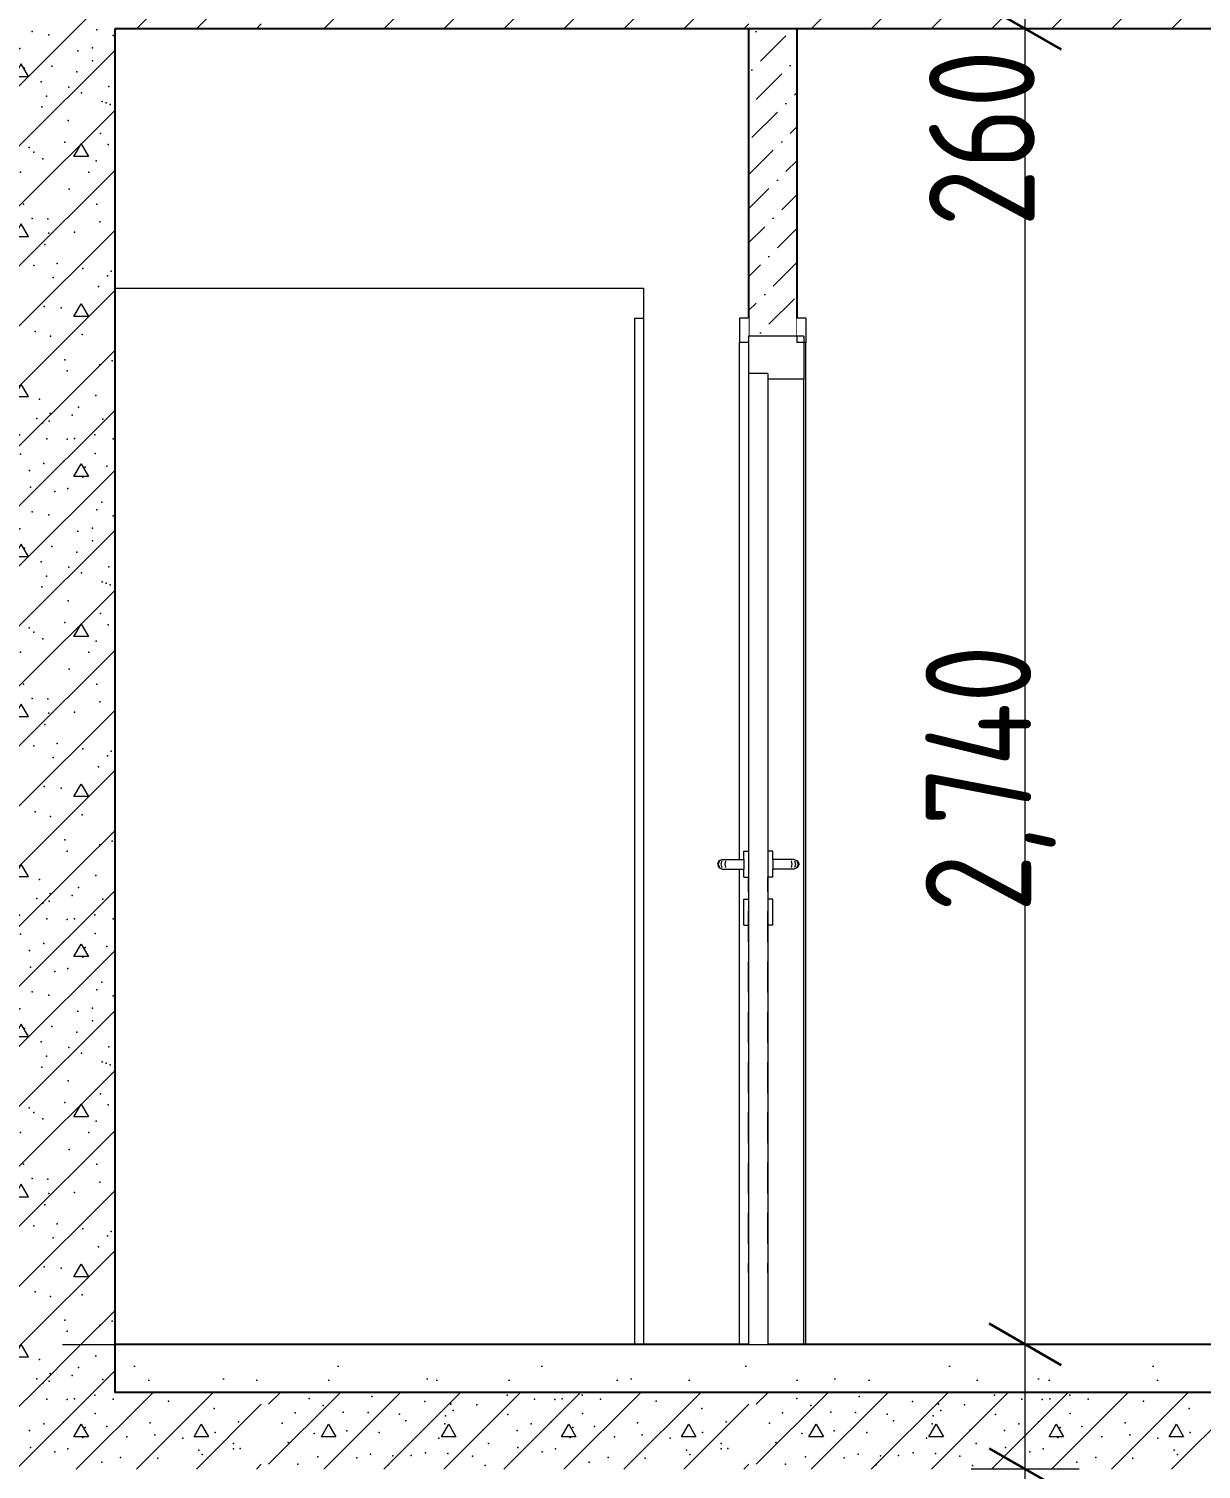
# Model space of a CAD drawing. Header units: millimetres. Extents: x 18162 to 7085488, y 72188 to 247925.
# Drawn here: x 3678250 to 3680691, y 106858 to 109858 of the extents above; entities that cross this region are included whole.
import ezdxf

# ---------------------------------------------------------------- set-up
doc = ezdxf.new("R2010")
doc.units = ezdxf.units.MM
doc.header["$MEASUREMENT"] = 0
doc.linetypes.add('Dot & Dashed', pattern=[670.277762, 317.5, -176.388889, 0, -176.388874])
doc.linetypes.add('Wipeout_Contour', pattern=[1000, 0, -1000])
doc.layers.add('Archicad Doors', color=7, linetype='Continuous')
doc.layers.add('Structural - Bearing', color=7, linetype='Continuous')
doc.styles.add('GENERATED_STYLE_3', font='', dxfattribs={"width": 0.8})
doc.styles.get('GENERATED_STYLE_3').set_extended_font_data('ISOCPEUR MON')
doc.dimstyles.new('GENERATED_STYLE__5', dxfattribs={"dimtxt": 220.000005, "dimasz": 114, "dimexe": 0.18, "dimexo": 150, "dimgap": 0, "dimtad": 1, "dimdec": 0, "dimzin": 0, "dimdsep": 46, "dimtxsty": 'GENERATED_STYLE_3', "dimblk": 'ARROWHEAD_2', "dimblk1": 'ARROWHEAD_2', "dimblk2": 'ARROWHEAD_2', "dimcen": 0.09, "dimclrd": 13, "dimclre": 13, "dimclrt": 13, "dimadec": 0, "dimazin": 0, "dimtfac": 1, "dimtdec": 4, "dimtmove": 0, "dimatfit": 3, "dimfxl": 1, "dimtolj": 1, "dimtzin": 0, "dimarcsym": 0})

# ---------------------------------------------------------------- blocks, each defined once
blk = doc.blocks.new('*X808', base_point=(3761974.7, 95118))
at = {"layer": 'Structural - Bearing', "color": 7, "linetype": 'Continuous', "lineweight": 9}
for p, q in [((3678229.1, 106862.8), (3678384.2, 107018)), ((3678229.1, 106987.8), (3678259.2, 107018)), ((3678349.2, 106858), (3678509.2, 107018)), ((3678474.2, 106858), (3678634.2, 107018)), ((3678749.5, 106993.2), (3678774.3, 107018)), ((3678749.5, 106868.2), (3678899.3, 107018)), ((3678864.3, 106858), (3679024.3, 107018)), ((3678989.3, 106858), (3679149.3, 107018)), ((3679114.3, 106858), (3679274.3, 107018)), ((3679239.3, 106858), (3679399.3, 107018)), ((3679364.3, 106858), (3679524.3, 107018)), ((3679489.3, 106858), (3679649.3, 107018)), ((3679764.7, 106993.2), (3679789.5, 107018)), ((3679764.7, 106868.2), (3679914.5, 107018)), ((3679879.5, 106858), (3680039.5, 107018)), ((3680004.5, 106858), (3680164.5, 107018)), ((3680129.5, 106858), (3680289.5, 107018)), ((3680254.5, 106858), (3680414.5, 107018)), ((3680379.5, 106858), (3680539.5, 107018)), ((3680504.5, 106858), (3680664.5, 107018)), ((3678599.2, 106858), (3678734.4, 106993.2)), ((3679614.3, 106858), (3679749.5, 106993.2)), ((3680629.5, 106858), (3680764.7, 106993.2)), ((3678344.3, 106925.5), (3678359.4, 106951.5)), ((3678359.4, 106951.5), (3678374.3, 106925.5)), ((3678594.3, 106925.5), (3678609.4, 106951.5)), ((3678609.4, 106951.5), (3678624.3, 106925.5)), ((3678859.4, 106925.5), (3678874.5, 106951.5)), ((3678874.5, 106951.5), (3678889.4, 106925.5)), ((3679109.4, 106925.5), (3679124.5, 106951.5)), ((3679124.5, 106951.5), (3679139.4, 106925.5)), ((3679359.4, 106925.5), (3679374.5, 106951.5)), ((3679374.5, 106951.5), (3679389.4, 106925.5)), ((3679609.4, 106925.5), (3679624.5, 106951.5)), ((3679624.5, 106951.5), (3679639.4, 106925.5)), ((3679874.5, 106925.5), (3679889.7, 106951.5)), ((3679889.7, 106951.5), (3679904.6, 106925.5)), ((3680124.5, 106925.5), (3680139.7, 106951.5)), ((3680139.7, 106951.5), (3680154.6, 106925.5)), ((3680374.5, 106925.5), (3680389.7, 106951.5)), ((3680389.7, 106951.5), (3680404.6, 106925.5)), ((3680624.5, 106925.5), (3680639.7, 106951.5)), ((3680639.7, 106951.5), (3680654.6, 106925.5)), ((3678374.3, 106925.5), (3678344.3, 106925.5)), ((3678624.3, 106925.5), (3678594.3, 106925.5)), ((3678889.4, 106925.5), (3678859.4, 106925.5)), ((3679139.4, 106925.5), (3679109.4, 106925.5)), ((3679389.4, 106925.5), (3679359.4, 106925.5)), ((3679639.4, 106925.5), (3679609.4, 106925.5)), ((3679904.6, 106925.5), (3679874.5, 106925.5)), ((3680154.6, 106925.5), (3680124.5, 106925.5)), ((3680404.6, 106925.5), (3680374.5, 106925.5)), ((3680654.6, 106925.5), (3680624.5, 106925.5)), ((3678724.2, 106858), (3678734.4, 106868.2)), ((3679739.3, 106858), (3679749.5, 106868.2))]:
    blk.add_line(p, q, dxfattribs=at)
for p in [(3678387.4, 107012.3), (3679246.2, 107012.2), (3679402.5, 107012.3), (3680261.3, 107012.2), (3680417.6, 107012.3), (3678287.9, 107004.1), (3678330.2, 107003), (3678345.6, 107004.5), (3678425.6, 107004.1), (3678541.1, 106999.9), (3678636.2, 106984.5), (3678834.2, 107005.4), (3678863.4, 106990.9), (3678964.3, 107009.2), (3679075, 106998.9), (3679129, 106993.7), (3679134.1, 106980.2), (3679183.1, 106992.2), (3679303, 107004.1), (3679345.3, 107003), (3679360.8, 107004.5), (3679440.8, 107004.1), (3679556.2, 106999.9), (3679651.3, 106984.5), (3679849.4, 107005.4), (3679878.5, 106990.9), (3679979.4, 107009.2), (3680090.2, 106998.9), (3680144.1, 106993.7), (3680149.2, 106980.2), (3680198.2, 106992.2), (3680318.1, 107004.1), (3680360.4, 107003), (3680375.9, 107004.5), (3680455.9, 107004.1), (3680571.4, 106999.9), (3680666.4, 106984.5), (3678281.4, 106952.6), (3678322.6, 106956.4), (3678388.1, 106973.8), (3678502.8, 106954.5), (3678687.1, 106956.4), (3678777.6, 106953.9), (3678804.6, 106975.3), (3678904.9, 106976.7), (3678956.6, 106976.4), (3679022.3, 106972.5), (3679035.2, 106959), (3679116.3, 106952.6), (3679118.2, 106969), (3679248, 106972.1), (3679296.5, 106952.6), (3679337.8, 106956.4), (3679403.2, 106973.8), (3679517.9, 106954.5), (3679702.2, 106956.4), (3679792.7, 106953.9), (3679819.7, 106975.3), (3679920, 106976.7), (3679971.8, 106976.4), (3680037.4, 106972.5), (3680050.4, 106959), (3680131.4, 106952.6), (3680133.3, 106969), (3680263.1, 106972.1), (3680311.7, 106952.6), (3680352.9, 106956.4), (3680418.3, 106973.8), (3680533, 106954.5), (3678251.8, 106938.4), (3678362.5, 106924.2), (3678367.7, 106944.8), (3678412.8, 106946.7), (3678454.5, 106925.5), (3678512.4, 106929.8), (3678570.7, 106922.5), (3678638.1, 106934.5), (3678844.5, 106932), (3678912.1, 106937.8), (3678979.7, 106934.5), (3679104.3, 106922.6), (3679195.4, 106939.1), (3679266.9, 106938.4), (3679377.7, 106924.2), (3679382.8, 106944.8), (3679428, 106946.7), (3679469.6, 106925.5), (3679527.5, 106929.8), (3679585.9, 106922.5), (3679653.2, 106934.5), (3679859.7, 106932), (3679927.3, 106937.8), (3679994.9, 106934.5), (3680119.4, 106922.6), (3680210.5, 106939.1), (3680282, 106938.4), (3680392.8, 106924.2), (3680397.9, 106944.8), (3680443.1, 106946.7), (3680484.7, 106925.5), (3680542.7, 106929.8), (3680601, 106922.5), (3680668.4, 106934.5), (3678253.5, 106903.3), (3678304.2, 106894.4), (3678331.8, 106900.5), (3678604.6, 106897.8), (3678676.3, 106911.8), (3678676.5, 106900.1), (3678690.3, 106901), (3678790.6, 106913.4), (3679076.3, 106892), (3679122.7, 106890.8), (3679207.7, 106911.4), (3679268.6, 106903.3), (3679319.3, 106894.4), (3679347, 106900.5), (3679619.7, 106897.8), (3679691.5, 106911.8), (3679691.6, 106900.1), (3679705.4, 106901), (3679805.7, 106913.4), (3680091.5, 106892), (3680137.8, 106890.8), (3680222.8, 106911.4), (3680283.8, 106903.3), (3680334.5, 106894.4), (3680362.1, 106900.5), (3680634.9, 106897.8), (3678402, 106872.4), (3678441.5, 106882.5), (3678518.7, 106880.9), (3678611.4, 106888.6), (3678810.6, 106868.6), (3678852.1, 106884), (3678933, 106881.4), (3678961.7, 106889.5), (3678999.2, 106867), (3679008.4, 106885.6), (3679046.3, 106886.5), (3679173.8, 106885.3), (3679200.4, 106865.8), (3679417.2, 106872.4), (3679456.6, 106882.5), (3679533.8, 106880.9), (3679626.6, 106888.6), (3679825.8, 106868.6), (3679867.2, 106884), (3679948.1, 106881.4), (3679976.8, 106889.5), (3680014.3, 106867), (3680023.6, 106885.6), (3680061.4, 106886.5), (3680188.9, 106885.3), (3680215.5, 106865.8), (3680432.3, 106872.4), (3680471.7, 106882.5), (3680549, 106880.9), (3680641.7, 106888.6)]:
    blk.add_point(p, dxfattribs=at)
blk = doc.blocks.new('*X820', base_point=(3761974.7, 95118))
at = {"layer": 'Structural - Bearing', "color": 7, "linetype": 'Continuous', "lineweight": 9}
for p, q in [((3678349.2, 109858), (3678509.2, 110018)), ((3678474.2, 109858), (3678634.2, 110018)), ((3678864.3, 109858), (3679024.3, 110018)), ((3678989.3, 109858), (3679149.3, 110018)), ((3679114.3, 109858), (3679274.3, 110018)), ((3679239.3, 109858), (3679399.3, 110018)), ((3679364.3, 109858), (3679524.3, 110018)), ((3679489.3, 109858), (3679649.3, 110018)), ((3679879.4, 109858), (3680039.4, 110018)), ((3680004.4, 109858), (3680164.4, 110018)), ((3680129.4, 109858), (3680289.4, 110018)), ((3680254.4, 109858), (3680414.4, 110018)), ((3680379.4, 109858), (3680539.4, 110018)), ((3680504.4, 109858), (3680664.4, 110018)), ((3678599.2, 109858), (3678734.4, 109993.2)), ((3679614.3, 109858), (3679749.5, 109993.2)), ((3680629.4, 109858), (3680764.7, 109993.2)), ((3678724.2, 109858), (3678734.4, 109868.2)), ((3679739.3, 109858), (3679749.5, 109868.2))]:
    blk.add_line(p, q, dxfattribs=at)
blk = doc.blocks.new('*X994', base_point=(3761974.7, 95118))
at = {"layer": 'Structural - Bearing', "color": 7, "linetype": 'Continuous', "lineweight": 9}
for p, q in [((3678229.1, 109737.9), (3678349.2, 109858)), ((3678229.1, 109612.9), (3678429.1, 109812.9)), ((3678234.4, 109784.9), (3678229.1, 109775.6)), ((3678249.5, 109758.9), (3678234.4, 109784.9)), ((3678229.1, 109758.9), (3678249.5, 109758.9)), ((3678229.1, 109487.9), (3678429.1, 109687.9)), ((3678344.3, 109592.2), (3678359.4, 109618.3)), ((3678374.3, 109592.2), (3678344.3, 109592.2)), ((3678359.4, 109618.3), (3678374.3, 109592.2)), ((3678229.1, 109362.9), (3678429.1, 109562.9)), ((3678234.4, 109451.6), (3678229.1, 109442.2)), ((3678249.5, 109425.6), (3678234.4, 109451.6)), ((3678229.1, 109237.9), (3678429.1, 109437.9)), ((3678229.1, 109425.6), (3678249.5, 109425.6)), ((3678234.4, 109118.2), (3678429.1, 109312.9)), ((3678344.3, 109258.9), (3678359.4, 109284.9)), ((3678359.4, 109284.9), (3678374.3, 109258.9)), ((3678374.3, 109258.9), (3678344.3, 109258.9)), ((3678359.4, 109118.2), (3678429.1, 109187.9)), ((3678229.1, 108987.9), (3678359.4, 109118.2)), ((3678229.1, 109112.9), (3678234.4, 109118.2)), ((3678234.4, 109118.2), (3678229.1, 109108.9)), ((3678249.5, 109092.2), (3678234.4, 109118.2)), ((3678229.1, 109092.2), (3678249.5, 109092.2)), ((3678229.1, 108862.9), (3678429.1, 109062.9)), ((3678229.1, 108737.9), (3678429.1, 108937.9)), ((3678344.3, 108925.6), (3678359.4, 108951.6)), ((3678359.4, 108951.6), (3678374.3, 108925.5)), ((3678374.3, 108925.5), (3678344.3, 108925.6)), ((3678229.1, 108612.9), (3678429.1, 108812.9)), ((3678234.4, 108784.9), (3678229.1, 108775.6)), ((3678249.5, 108758.9), (3678234.4, 108784.9)), ((3678229.1, 108758.9), (3678249.5, 108758.9)), ((3678229.1, 108487.9), (3678429.1, 108687.9)), ((3678344.3, 108592.2), (3678359.4, 108618.2)), ((3678359.4, 108618.2), (3678374.3, 108592.2)), ((3678374.3, 108592.2), (3678344.3, 108592.2)), ((3678229.1, 108362.9), (3678429.1, 108562.9)), ((3678234.4, 108451.6), (3678229.1, 108442.2)), ((3678249.5, 108425.6), (3678234.4, 108451.6)), ((3678229.1, 108237.9), (3678429.1, 108437.9)), ((3678229.1, 108425.5), (3678249.5, 108425.6)), ((3678234.4, 108118.2), (3678429.1, 108312.9)), ((3678344.3, 108258.9), (3678359.4, 108284.9)), ((3678359.4, 108284.9), (3678374.3, 108258.9)), ((3678374.3, 108258.9), (3678344.3, 108258.9)), ((3678359.4, 108118.2), (3678429.1, 108187.9)), ((3678229.1, 107987.9), (3678359.4, 108118.2)), ((3678229.1, 108112.9), (3678234.4, 108118.2)), ((3678234.4, 108118.2), (3678229.1, 108108.9)), ((3678229.1, 108092.2), (3678249.5, 108092.2)), ((3678249.5, 108092.2), (3678234.4, 108118.2)), ((3678229.1, 107862.9), (3678429.1, 108062.9)), ((3678344.3, 107925.6), (3678359.4, 107951.6)), ((3678359.4, 107951.6), (3678374.3, 107925.5)), ((3678229.1, 107737.9), (3678429.1, 107937.9)), ((3678374.3, 107925.5), (3678344.3, 107925.6)), ((3678229.1, 107612.9), (3678429.1, 107812.9)), ((3678234.4, 107784.9), (3678229.1, 107775.5)), ((3678249.5, 107758.9), (3678234.4, 107784.9)), ((3678229.1, 107758.9), (3678249.5, 107758.9)), ((3678229.1, 107487.9), (3678429.1, 107687.9)), ((3678344.3, 107592.2), (3678359.4, 107618.2)), ((3678359.4, 107618.2), (3678374.3, 107592.2)), ((3678374.3, 107592.2), (3678344.3, 107592.2)), ((3678229.1, 107362.9), (3678429.1, 107562.9)), ((3678234.4, 107451.6), (3678229.1, 107442.2)), ((3678229.1, 107237.9), (3678429.1, 107437.9)), ((3678249.5, 107425.5), (3678234.4, 107451.6)), ((3678229.1, 107425.5), (3678249.5, 107425.5)), ((3678234.4, 107118.2), (3678429.1, 107312.9)), ((3678344.3, 107258.9), (3678359.4, 107284.9)), ((3678359.4, 107284.9), (3678374.3, 107258.9)), ((3678374.3, 107258.9), (3678344.3, 107258.9)), ((3678359.4, 107118.2), (3678429.1, 107187.9)), ((3678229.1, 107112.8), (3678234.4, 107118.2)), ((3678234.4, 107118.2), (3678229.1, 107108.9)), ((3678249.5, 107092.2), (3678234.4, 107118.2)), ((3678259.2, 107018), (3678359.4, 107118.2)), ((3678229.1, 107092.2), (3678249.5, 107092.2)), ((3678384.2, 107018), (3678429.1, 107062.8))]:
    blk.add_line(p, q, dxfattribs=at)
for p in [(3678256.9, 109852.2), (3678292, 109845.6), (3678392, 109856.2), (3678426, 109843.9), (3678231.3, 109816.7), (3678352.5, 109811.8), (3678382.6, 109818.3), (3678241.5, 109776.2), (3678298.2, 109780.1), (3678383.1, 109791.6), (3678276.3, 109747.9), (3678350.3, 109768.2), (3678287.4, 109717.9), (3678333.6, 109736.7), (3678360, 109724.7), (3678416.6, 109737.6), (3678277.7, 109695.5), (3678402.8, 109706.4), (3678411, 109703.7), (3678419.8, 109700.2), (3678332.1, 109666.9), (3678325.2, 109621.7), (3678399.5, 109640.1), (3678251, 109610.5), (3678260.8, 109601.1), (3678415.2, 109616.7), (3678279.5, 109587.5), (3678390.5, 109582.7), (3678232.8, 109559.5), (3678375, 109559.6), (3678334.3, 109524.2), (3678239, 109493.1), (3678391.7, 109493), (3678257.5, 109463.2), (3678290, 109462.2), (3678398.2, 109456), (3678292, 109432.3), (3678345.6, 109434.4), (3678283.6, 109408.8), (3678260.7, 109364.8), (3678309.1, 109369.3), (3678362.6, 109358.7), (3678421.4, 109353.4), (3678300.8, 109340.1), (3678395.7, 109321.1), (3678413.8, 109343.7), (3678282.3, 109279.8), (3678317.8, 109276.8), (3678263.7, 109227.3), (3678295.2, 109217.6), (3678295.2, 109217.6), (3678361.1, 109221.1), (3678325.6, 109168.6), (3678330.2, 109145.4), (3678398.1, 109158.3), (3678423.5, 109166.3), (3678272.5, 109086.5), (3678389.6, 109094.2), (3678294.7, 109057.1), (3678340.6, 109053), (3678353.5, 109069.8), (3678266.8, 109046.3), (3678279.2, 109037), (3678292.6, 109041.1), (3678404.6, 109045), (3678231.1, 109012.2), (3678287.9, 109004.1), (3678330.2, 109003), (3678345.6, 109004.6), (3678387.4, 109012.3), (3678425.6, 109004.1), (3678232.8, 108972.1), (3678388.1, 108973.8), (3678251.8, 108938.4), (3678281.4, 108952.6), (3678322.6, 108956.5), (3678367.7, 108944.9), (3678412.8, 108946.8), (3678253.5, 108903.3), (3678331.8, 108900.5), (3678362.5, 108924.3), (3678304.2, 108894.4), (3678402, 108872.4), (3678256.9, 108852.2), (3678292, 108845.6), (3678392, 108856.2), (3678426, 108843.9), (3678231.3, 108816.7), (3678352.5, 108811.8), (3678382.6, 108818.2), (3678298.2, 108780), (3678383.1, 108791.6), (3678241.5, 108776.2), (3678350.3, 108768.1), (3678276.3, 108747.8), (3678333.6, 108736.7), (3678360, 108724.7), (3678416.6, 108737.5), (3678277.7, 108695.5), (3678287.4, 108717.9), (3678402.8, 108706.3), (3678411, 108703.7), (3678419.8, 108700.2), (3678332.1, 108666.9), (3678399.5, 108640.1), (3678251, 108610.5), (3678260.8, 108601), (3678325.2, 108621.6), (3678415.2, 108616.7), (3678279.5, 108587.5), (3678390.5, 108582.7), (3678232.8, 108559.5), (3678375, 108559.6), (3678334.3, 108524.2), (3678239, 108493.1), (3678391.7, 108493), (3678257.5, 108463.2), (3678290, 108462.2), (3678398.2, 108456), (3678292, 108432.3), (3678345.6, 108434.4), (3678283.6, 108408.8), (3678260.7, 108364.8), (3678309.1, 108369.3), (3678300.8, 108340.1), (3678362.6, 108358.6), (3678413.8, 108343.7), (3678421.4, 108353.3), (3678395.7, 108321), (3678282.3, 108279.8), (3678317.8, 108276.7), (3678263.7, 108227.3), (3678295.2, 108217.6), (3678295.2, 108217.6), (3678361.1, 108221.1), (3678325.6, 108168.6), (3678398.1, 108158.3), (3678423.5, 108166.3), (3678330.2, 108145.4), (3678389.6, 108094.2), (3678272.5, 108086.5), (3678353.5, 108069.8), (3678266.8, 108046.3), (3678279.2, 108037), (3678292.6, 108041.1), (3678294.7, 108057.1), (3678340.6, 108053), (3678404.6, 108045), (3678231.1, 108012.2), (3678287.9, 108004.1), (3678330.2, 108003), (3678345.6, 108004.6), (3678387.4, 108012.3), (3678425.6, 108004.1), (3678232.8, 107972.1), (3678388.1, 107973.8), (3678281.4, 107952.6), (3678322.6, 107956.4), (3678367.7, 107944.9), (3678412.8, 107946.8), (3678251.8, 107938.4), (3678362.5, 107924.3), (3678253.5, 107903.3), (3678304.2, 107894.4), (3678331.8, 107900.5), (3678256.9, 107852.1), (3678392, 107856.2), (3678402, 107872.4), (3678292, 107845.6), (3678426, 107843.9), (3678231.3, 107816.7), (3678352.5, 107811.8), (3678382.6, 107818.2), (3678383.1, 107791.6), (3678241.5, 107776.2), (3678298.2, 107780), (3678350.3, 107768.1), (3678276.3, 107747.8), (3678333.6, 107736.6), (3678416.6, 107737.5), (3678287.4, 107717.9), (3678360, 107724.7), (3678402.8, 107706.3), (3678411, 107703.7), (3678419.8, 107700.1), (3678277.7, 107695.5), (3678332.1, 107666.9), (3678399.5, 107640.1), (3678251, 107610.5), (3678325.2, 107621.6), (3678415.2, 107616.7), (3678260.8, 107601), (3678279.5, 107587.5), (3678390.5, 107582.7), (3678232.8, 107559.5), (3678375, 107559.6), (3678334.3, 107524.2), (3678239, 107493.1), (3678391.7, 107493), (3678257.5, 107463.2), (3678290, 107462.2), (3678292, 107432.3), (3678345.6, 107434.3), (3678398.2, 107456), (3678283.6, 107408.8), (3678260.7, 107364.8), (3678300.8, 107340.1), (3678309.1, 107369.3), (3678362.6, 107358.6), (3678413.8, 107343.7), (3678421.4, 107353.3), (3678395.7, 107321), (3678282.3, 107279.8), (3678317.8, 107276.7), (3678263.7, 107227.3), (3678361.1, 107221.1), (3678295.2, 107217.5), (3678295.2, 107217.5), (3678325.6, 107168.5), (3678423.5, 107166.2), (3678330.2, 107145.4), (3678398.1, 107158.3), (3678272.5, 107086.5), (3678389.6, 107094.2), (3678266.8, 107046.3), (3678292.6, 107041.1), (3678294.7, 107057.1), (3678340.6, 107053), (3678353.5, 107069.8), (3678404.6, 107044.9), (3678279.2, 107037)]:
    blk.add_point(p, dxfattribs=at)
blk = doc.blocks.new('*D1091', base_point=(3761974.7, 95118))
at = {"color": 12, "linetype": 'Continuous', "lineweight": 35}
for p, q in [((3680249.8, 106901.3), (3680399.8, 106814.7)), ((3680249.8, 104161.3), (3680399.8, 104074.7))]:
    blk.add_line(p, q, dxfattribs=at)
at = {"color": 13, "linetype": 'Continuous', "lineweight": 13}
for p, q in [((3680437.3, 106858), (3680212.3, 106858)), ((3680324.8, 104118), (3680324.8, 106858)), ((3680437.3, 104118), (3680212.3, 104118)), ((3680324.8, 103858), (3680324.8, 104118))]:
    blk.add_line(p, q, dxfattribs=at)
at = {"color": 13, "lineweight": 13, "char_height": 220, "attachment_point": 7, "rotation": 90, "style": 'GENERATED_STYLE_3'}
for s, insert in [('\\A1;{\\pql;\\fISOCPEUR MON|b0|i0|c0|p0;\\W0.800000;260}', (3680344.7, 106445.8)), ('\\A1;{\\pql;\\fISOCPEUR MON|b0|i0|c0|p0;\\W0.800000;2,740}', (3680388.6, 105018.2))]:
    blk.add_mtext(s, dxfattribs=dict(at, insert=insert))
blk = doc.blocks.new('ARROWHEAD_2')
at = {"color": 0, "linetype": 'Continuous', "lineweight": 0}
for p, q in [((-0.378, -0.655), (0.378, 0.655)), ((0, 0), (-1, 0))]:
    blk.add_line(p, q, dxfattribs=at)
blk = doc.blocks.new('*D1092', base_point=(3761974.7, 95118))
at = {"color": 12, "linetype": 'Continuous', "lineweight": 35}
for p, q in [((3680249.8, 107161.3), (3680399.8, 107074.7)), ((3680249.8, 106901.3), (3680399.8, 106814.7))]:
    blk.add_line(p, q, dxfattribs=at)
at = {"color": 13, "linetype": 'Continuous', "lineweight": 13}
blk.add_line((3680324.8, 106858), (3680324.8, 107118), dxfattribs=at)
blk = doc.blocks.new('*D1093', base_point=(3761974.7, 95118))
at = {"color": 12, "linetype": 'Continuous', "lineweight": 35}
for p, q in [((3680249.8, 109901.3), (3680399.8, 109814.7)), ((3680249.8, 107161.3), (3680399.8, 107074.7))]:
    blk.add_line(p, q, dxfattribs=at)
at = {"color": 13, "linetype": 'Continuous', "lineweight": 13}
for p, q in [((3680437.3, 109858), (3680212.3, 109858)), ((3680324.8, 107118), (3680324.8, 109858)), ((3680437.3, 107118), (3680212.3, 107118)), ((3680324.8, 106858), (3680324.8, 107118))]:
    blk.add_line(p, q, dxfattribs=at)
at = {"color": 13, "lineweight": 13, "char_height": 220, "attachment_point": 7, "rotation": 90, "style": 'GENERATED_STYLE_3'}
for s, insert in [('\\A1;{\\pql;\\fISOCPEUR MON|b0|i0|c0|p0;\\W0.800000;260}', (3680344.7, 109445.8)), ('\\A1;{\\pql;\\fISOCPEUR MON|b0|i0|c0|p0;\\W0.800000;2,740}', (3680388.6, 108018.2))]:
    blk.add_mtext(s, dxfattribs=dict(at, insert=insert))
blk = doc.blocks.new('*D1094', base_point=(3761974.7, 95118))
at = {"color": 12, "linetype": 'Continuous', "lineweight": 35}
for p, q in [((3680249.8, 110161.3), (3680399.8, 110074.7)), ((3680249.8, 109901.3), (3680399.8, 109814.7))]:
    blk.add_line(p, q, dxfattribs=at)
at = {"color": 13, "linetype": 'Continuous', "lineweight": 13}
blk.add_line((3680324.8, 109858), (3680324.8, 110118), dxfattribs=at)

msp = doc.modelspace()

# ---------------------------------------------------------------- hatches: boundary and pattern name
at = {"layer": 'Structural - Bearing', "linetype": 'Continuous', "lineweight": 9}
h = msp.add_hatch(dxfattribs=at)
h.set_pattern_fill('Dot___Dashed_0003', style=0, pattern_type=2)
h.set_pattern_definition([(45, (3761974.73, 95118.01), (-70.71068, 70.71068), [75, -25, 0, -25]), (45, (3761983.57, 95197.56), (-70.71068, 70.71068), [75, -25, 0, -25])])
h.paths.add_polyline_path([(3679749.1, 109218), (3679849.1, 109218), (3679849.1, 109858), (3679749.1, 109858)])
h = msp.add_hatch(dxfattribs=at)
h.set_pattern_fill('Lightweight_Concrete_0003', style=0, pattern_type=2)
h.set_pattern_definition([(0, (3761974.7, 95118), (0, 779.423), [48.75, -401.25]), (0, (3762199.7, 95507.7), (0, 779.423), [48.75, -401.25]), (60, (3761974.7, 95118), (-675, 389.7114), [48.75, -401.25]), (60, (3762424.7, 95118), (-675, 389.7114), [48.75, -401.25]), (120, (3762023.5, 95118), (675, 389.7114), [48.75, -401.25]), (120, (3762473.5, 95118), (675, 389.7114), [48.75, -401.25]), (0, (3761974.73, 95193), (0, 150), [0, -150, 0, -225]), (45, (3762049.73, 95193), (-106.06602, 106.06602), [0, -112.5, 0, -187.5])])
h.paths.add_polyline_path([(3683229.1, 107118), (3678429.1, 107118), (3678429.1, 107018), (3683229.1, 107018)])

# ---------------------------------------------------------------- linework, layer by layer
at = {"layer": 'Archicad Doors', "color": 7, "linetype": 'Continuous', "lineweight": 9}
for p, q in [((3678429.1, 109318), (3679530.4, 109318)), ((3679530.4, 109318), (3679530.4, 107118)), ((3679511.4, 109255), (3679511.4, 107118)), ((3679511.4, 109255), (3679530.4, 109255)), ((3679687, 108125.1), (3679684.1, 108118)), ((3679688.5, 108125.1), (3679685.8, 108118)), ((3679694.1, 108128), (3679687, 108125.1)), ((3679693.4, 108125.1), (3679691.2, 108118)), ((3679694.1, 108128), (3679695.2, 108128)), ((3679695.2, 108128), (3679698.4, 108128)), ((3679698.4, 108128), (3679703.3, 108128)), ((3679700.6, 108125.1), (3679699.4, 108118)), ((3679703.3, 108128), (3679709.1, 108128)), ((3679834.8, 108128), (3679829.1, 108128)), ((3679839.7, 108128), (3679834.8, 108128)), ((3679837.6, 108125.1), (3679838.7, 108118)), ((3679842.9, 108128), (3679839.7, 108128)), ((3679844.1, 108128), (3679842.9, 108128)), ((3679844.1, 108128), (3679851.1, 108125.1)), ((3679844.8, 108125.1), (3679846.9, 108118)), ((3679849.6, 108125.1), (3679852.3, 108118)), ((3679851.1, 108125.1), (3679854.1, 108118)), ((3679684.1, 108118), (3679687, 108110.9)), ((3679685.8, 108118), (3679688.5, 108110.9)), ((3679687, 108110.9), (3679694.1, 108108)), ((3679691.2, 108118), (3679693.4, 108110.9)), ((3679694.1, 108108), (3679695.2, 108108)), ((3679695.2, 108108), (3679698.4, 108108)), ((3679698.4, 108108), (3679703.3, 108108)), ((3679699.4, 108118), (3679700.6, 108110.9)), ((3679703.3, 108108), (3679709.1, 108108)), ((3679730.1, 107118), (3679730.1, 108108)), ((3679834.8, 108108), (3679829.1, 108108)), ((3679839.7, 108108), (3679834.8, 108108)), ((3679838.7, 108118), (3679837.6, 108110.9)), ((3679842.9, 108108), (3679839.7, 108108)), ((3679844.1, 108108), (3679842.9, 108108)), ((3679851.1, 108110.9), (3679844.1, 108108)), ((3679846.9, 108118), (3679844.8, 108110.9)), ((3679852.3, 108118), (3679849.6, 108110.9)), ((3679854.1, 108118), (3679851.1, 108110.9))]:
    msp.add_line(p, q, dxfattribs=at)
at = {"layer": 'Structural - Bearing', "color": 7, "linetype": 'Continuous', "lineweight": 25}
for p, q in [((3679749.1, 109858), (3678429.1, 109858)), ((3678429.1, 109858), (3678429.1, 107118)), ((3679849.1, 109858), (3679749.1, 109858)), ((3683229.1, 109858), (3679849.1, 109858)), ((3678429.1, 107118), (3678429.1, 107018)), ((3683229.1, 107018), (3678429.1, 107018))]:
    msp.add_line(p, q, dxfattribs=at)
at = {"layer": 'Structural - Bearing', "color": 7, "linetype": 'Continuous', "lineweight": 25, "flags": 128}
for points in [[(3679749.1, 109858), (3679749.1, 109255), (3679749.1, 109218)], [(3679849.1, 109858), (3679849.1, 109255), (3679849.1, 109218)], [(3683229.1, 107118), (3679789.1, 107118), (3679749.1, 107118), (3678429.1, 107118)]]:
    msp.add_lwpolyline(points, dxfattribs=at)

# ---------------------------------------------------------------- block references
at = {"layer": 'Structural - Bearing', "lineweight": 0}
for name in ['*X820', '*X994', '*X808']:
    msp.add_blockref(name, (3761974.7, 95118), dxfattribs=at)

# ---------------------------------------------------------------- dimensions: what is measured, and where the dimension line sits
at = {"color": 13, "linetype": 'Continuous', "lineweight": 13}
for base, p1, p2, picture, middle in [((3680324.8, 110118), (3674429.1, 109858), (3676329.1, 110118), '*D1094', (3680170.8, 109696.9)), ((3680324.8, 106858), (3676329.1, 104118), (3674429.1, 106858), '*D1091', (3680170.8, 105386.7))]:
    dim = msp.add_linear_dim(base=base, p1=p1, p2=p2, angle=90, dimstyle='GENERATED_STYLE__5', dxfattribs=at)
    dim.commit()
    dim.dimension.update_dxf_attribs({"geometry": picture, "text_midpoint": middle, "dimtype": 160, "text_rotation": 90})

# ---------------------------------------------------------------- next in the draw order: wipeouts: each hides what was drawn before it
at = {"color": 254, "linetype": 'Wipeout_Contour', "lineweight": 0, "ltscale": 14725441.5958906}
msp.add_wipeout([(3679730.1, 109205), (3679749.1, 109205), (3679749.1, 109255), (3679730.1, 109255)], dxfattribs=at).dxf.layer = 'Archicad Doors'
at = {"color": 254, "linetype": 'Wipeout_Contour', "lineweight": 0, "ltscale": 22088885.76949121}
msp.add_wipeout([(3679849.1, 109255), (3679849.1, 109218), (3679864.1, 109218), (3679864.1, 109205), (3679868.1, 109205), (3679868.1, 109255)], dxfattribs=at).dxf.layer = 'Archicad Doors'
at = {"color": 254, "linetype": 'Wipeout_Contour', "lineweight": 0, "ltscale": 14725430.08591067}
msp.add_wipeout([(3679749.1, 107118), (3679789.1, 107118), (3679789.1, 109140), (3679749.1, 109140)], dxfattribs=at).dxf.layer = 'Archicad Doors'

# ---------------------------------------------------------------- next in the draw order: linework, layer by layer
at = {"color": 8, "linetype": 'Dot & Dashed', "lineweight": 13}
msp.add_line((3658879.3, 107118), (3689916.5, 107118), dxfattribs=at)
at = {"layer": 'Archicad Doors', "color": 7, "linetype": 'Continuous', "lineweight": 9}
for p, q in [((3679730.1, 109255), (3679730.1, 109205)), ((3679749.1, 109255), (3679730.1, 109255)), ((3679868.1, 109255), (3679849.1, 109255)), ((3679730.1, 108128), (3679730.1, 109205)), ((3679749, 108991.2), (3679749, 108970.9)), ((3679789.2, 108991.2), (3679789.2, 108970.9)), ((3679749, 108930.6), (3679749, 108866.2)), ((3679789.2, 108930.6), (3679789.2, 108866.2)), ((3679749, 108825.9), (3679749, 108761.5)), ((3679789.2, 108825.9), (3679789.2, 108761.5)), ((3679749, 108721.2), (3679749, 108656.8)), ((3679789.2, 108721.2), (3679789.2, 108656.8)), ((3679749, 108616.5), (3679749, 108552.1)), ((3679789.2, 108616.5), (3679789.2, 108552.1)), ((3679749, 108511.8), (3679749, 108447.3)), ((3679789.2, 108511.8), (3679789.2, 108447.3)), ((3679749, 108407.1), (3679749, 108342.6)), ((3679789.2, 108407.1), (3679789.2, 108342.6)), ((3679749, 108302.4), (3679749, 108237.9)), ((3679789.2, 108302.4), (3679789.2, 108237.9)), ((3679749, 108197.7), (3679749, 108193.4)), ((3679749, 108193.4), (3679749, 108145)), ((3679789.2, 108197.7), (3679789.2, 108193.4)), ((3679789.2, 108193.4), (3679789.2, 108145.3)), ((3679709.1, 108128), (3679739.1, 108128)), ((3679739.1, 108141.4), (3679739.1, 108145)), ((3679739.1, 108145), (3679739.2, 108145)), ((3679739.1, 108131.5), (3679739.1, 108141.4)), ((3679739.1, 108128), (3679739.1, 108131.5)), ((3679739.1, 108128), (3679739.1, 108125.1)), ((3679739.1, 108125.1), (3679739.1, 108118)), ((3679739.2, 108145), (3679749, 108145)), ((3679749, 108145), (3679749.1, 108145)), ((3679789.2, 108145), (3679789.1, 108145)), ((3679799, 108145), (3679789.2, 108145)), ((3679799.1, 108145), (3679799, 108145)), ((3679799.1, 108141.4), (3679799.1, 108145)), ((3679799.1, 108131.5), (3679799.1, 108141.4)), ((3679799.1, 108128), (3679799.1, 108131.5)), ((3679799.1, 108128), (3679799.1, 108125.1)), ((3679829.1, 108128), (3679799.1, 108128)), ((3679799.1, 108125.1), (3679799.1, 108118)), ((3679709.1, 108108), (3679739.1, 108108)), ((3679739.1, 108118), (3679739.1, 108110.9)), ((3679739.1, 108110.9), (3679739.1, 108108)), ((3679739.1, 108104.5), (3679739.1, 108108)), ((3679739.1, 108094.6), (3679739.1, 108104.5)), ((3679739.1, 108091), (3679739.1, 108094.6)), ((3679739.1, 108091), (3679739.2, 108091)), ((3679739.2, 108091), (3679749, 108091)), ((3679749, 108091), (3679749.1, 108091)), ((3679749, 108064.6), (3679749, 108091)), ((3679789.2, 108091), (3679789.1, 108091)), ((3679789.2, 108064.6), (3679789.2, 108091)), ((3679799, 108091), (3679789.2, 108091)), ((3679799.1, 108091), (3679799, 108091)), ((3679799.1, 108118), (3679799.1, 108110.9)), ((3679799.1, 108110.9), (3679799.1, 108108)), ((3679799.1, 108104.5), (3679799.1, 108108)), ((3679829.1, 108108), (3679799.1, 108108)), ((3679799.1, 108094.6), (3679799.1, 108104.5)), ((3679799.1, 108091), (3679799.1, 108094.6)), ((3679749, 108060.3), (3679749, 108064.6)), ((3679789.2, 108060.3), (3679789.2, 108064.6)), ((3679739.1, 108041.4), (3679739.1, 108045)), ((3679739.1, 108045), (3679739.2, 108045)), ((3679739.1, 108031.5), (3679739.1, 108041.4)), ((3679739.1, 108018), (3679739.1, 108031.5)), ((3679739.2, 108045), (3679749, 108045)), ((3679749, 108045), (3679749.1, 108045)), ((3679789.2, 108045), (3679789.1, 108045)), ((3679799, 108045), (3679789.2, 108045)), ((3679799.1, 108045), (3679799, 108045)), ((3679799.1, 108041.4), (3679799.1, 108045)), ((3679799.1, 108031.5), (3679799.1, 108041.4)), ((3679799.1, 108018), (3679799.1, 108031.5)), ((3679739.1, 108004.5), (3679739.1, 108018)), ((3679739.1, 107994.6), (3679739.1, 108004.5)), ((3679749, 107955.6), (3679749, 108020.1)), ((3679789.2, 107955.6), (3679789.2, 108020.1)), ((3679799.1, 108004.5), (3679799.1, 108018)), ((3679799.1, 107994.6), (3679799.1, 108004.5)), ((3679739.1, 107991), (3679739.1, 107994.6)), ((3679739.1, 107991), (3679739.2, 107991)), ((3679739.2, 107991), (3679749, 107991)), ((3679749, 107991), (3679749.1, 107991)), ((3679789.2, 107991), (3679789.1, 107991)), ((3679799, 107991), (3679789.2, 107991)), ((3679799.1, 107991), (3679799, 107991)), ((3679799.1, 107991), (3679799.1, 107994.6)), ((3679749, 107850.9), (3679749, 107915.4)), ((3679789.2, 107850.9), (3679789.2, 107915.4)), ((3679749, 107746.2), (3679749, 107810.7)), ((3679789.2, 107746.2), (3679789.2, 107810.7)), ((3679749, 107641.5), (3679749, 107706)), ((3679789.2, 107641.5), (3679789.2, 107706)), ((3679749, 107536.8), (3679749, 107601.3)), ((3679789.2, 107536.8), (3679789.2, 107601.3)), ((3679749, 107432.1), (3679749, 107496.6)), ((3679789.2, 107432.1), (3679789.2, 107496.6)), ((3679749, 107327.4), (3679749, 107391.8)), ((3679789.2, 107327.4), (3679789.2, 107391.8)), ((3679749, 107266.8), (3679749, 107287.1)), ((3679789.2, 107266.8), (3679789.2, 107287.1))]:
    msp.add_line(p, q, dxfattribs=at)

# ---------------------------------------------------------------- next in the draw order: dimensions: what is measured, and where the dimension line sits
at = {"color": 13, "linetype": 'Continuous', "lineweight": 13}
dim = msp.add_linear_dim(base=(3680324.8, 107118), p1=(3674429.1, 106858), p2=(3676329.1, 107118), angle=90, dimstyle='GENERATED_STYLE__5', dxfattribs=at)
dim.commit()
dim.dimension.update_dxf_attribs({"geometry": '*D1092', "text_midpoint": (3680170.8, 106696.9), "dimtype": 160, "text_rotation": 90})

# ---------------------------------------------------------------- next in the draw order: wipeouts: each hides what was drawn before it
at = {"color": 254, "linetype": 'Wipeout_Contour', "lineweight": 0, "ltscale": 22088517.41366588}
msp.add_wipeout([(3679749.1, 109140), (3679789.1, 109140), (3679789.1, 109128), (3679864.1, 109128), (3679864.1, 109218), (3679749.1, 109218)], dxfattribs=at).dxf.layer = 'Archicad Doors'

# ---------------------------------------------------------------- next in the draw order: linework, layer by layer
at = {"layer": 'Archicad Doors', "color": 7, "linetype": 'Continuous', "lineweight": 9}
for p, q in [((3679868.1, 109255), (3679868.1, 109205)), ((3679749.1, 109205), (3679730.1, 109205)), ((3679849.1, 109218), (3679849.1, 109205)), ((3679868.1, 109205), (3679849.1, 109205)), ((3679864.1, 109218), (3679864.1, 109128)), ((3679868.1, 107118), (3679868.1, 109205)), ((3679789.1, 109140), (3679749.1, 109140)), ((3679864.1, 109128), (3679789.1, 109128)), ((3679864.1, 107118), (3679864.1, 109128))]:
    msp.add_line(p, q, dxfattribs=at)
at = {"layer": 'Archicad Doors', "color": 7, "linetype": 'Continuous', "lineweight": 9, "flags": 128}
for points in [[(3679749.1, 109218), (3679749.1, 109205), (3679749.1, 109140), (3679749.1, 107118)], [(3679864.1, 109218), (3679849.1, 109218), (3679749.1, 109218)], [(3679789.1, 109140), (3679789.1, 109128), (3679789.1, 107118)]]:
    msp.add_lwpolyline(points, dxfattribs=at)

# ---------------------------------------------------------------- next in the draw order: dimensions: what is measured, and where the dimension line sits
at = {"color": 13, "linetype": 'Continuous', "lineweight": 13}
dim = msp.add_linear_dim(base=(3680324.8, 109858), p1=(3676329.1, 107118), p2=(3674429.1, 109858), angle=90, dimstyle='GENERATED_STYLE__5', dxfattribs=at)
dim.commit()
dim.dimension.update_dxf_attribs({"geometry": '*D1093', "text_midpoint": (3680170.8, 108386.7), "dimtype": 160, "text_rotation": 90})

doc.saveas('drawing.dxf')
